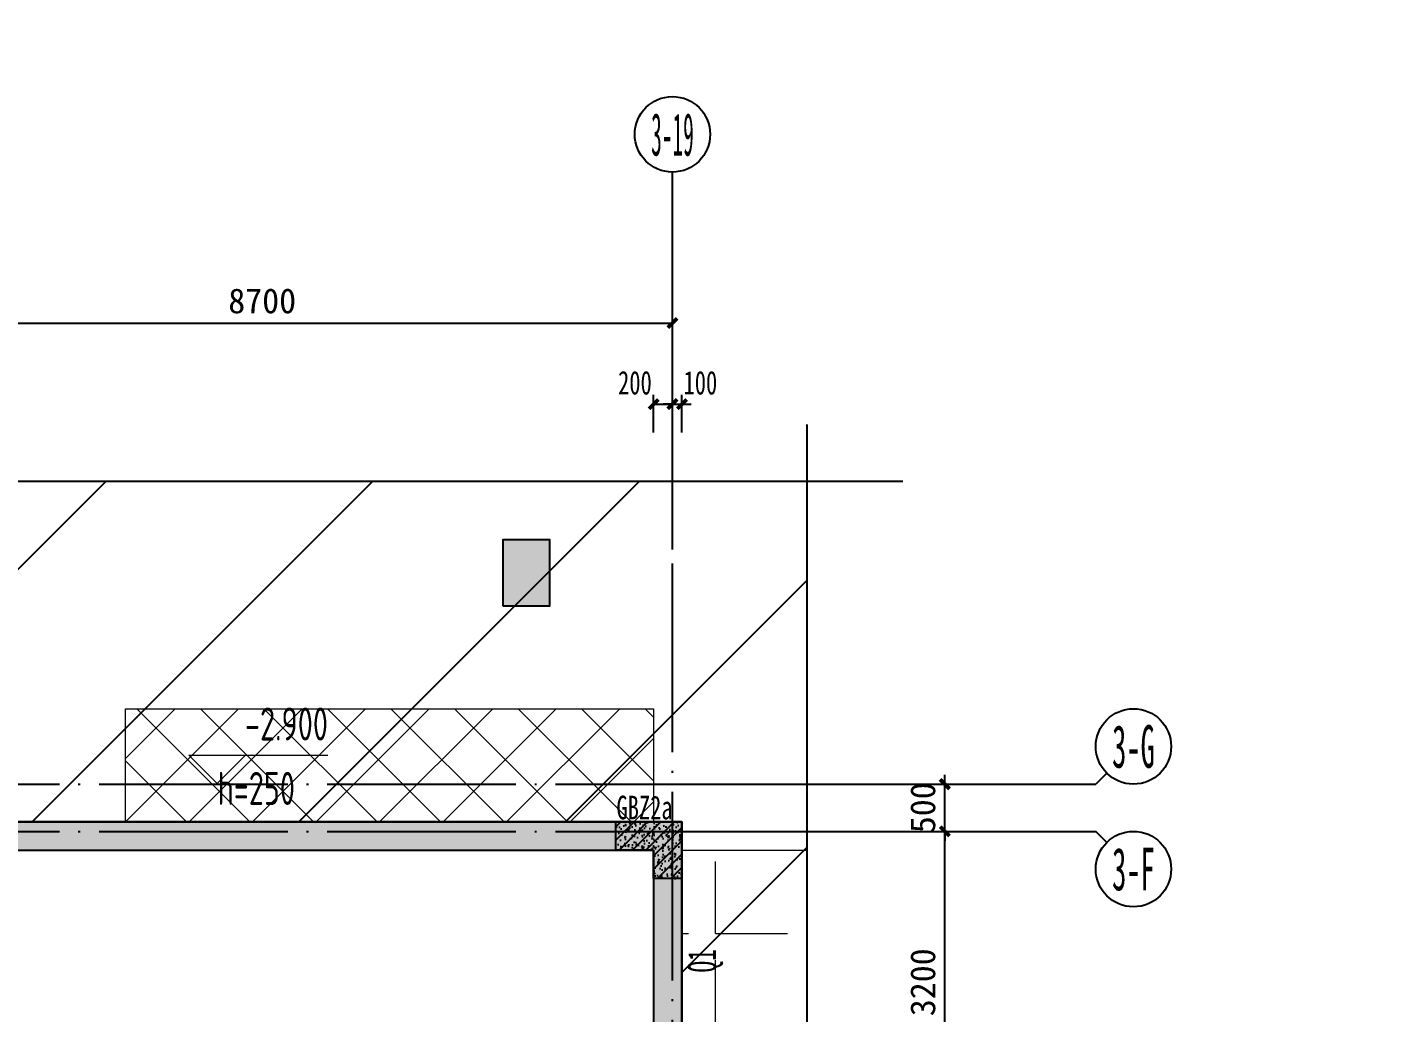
# Model space of a CAD drawing. Extents: x -3200781797 to -8106663, y 494714 to 1244925.
# Drawn here: x -8135740 to -8121201, y 531418 to 541862 of the extents above; entities that cross this region are included whole.
import ezdxf
from ezdxf.enums import TextEntityAlignment as Align
from ezdxf.xclip import XClip

# ---------------------------------------------------------------- set-up
doc = ezdxf.new("R2010")
doc.units = 0
doc.header["$LTSCALE"] = 1000
doc.header["$MEASUREMENT"] = 0
doc.header["$XCLIPFRAME"] = 0
for name, pattern in [('3#-轴线$0$DOTE', [2.42, 2, -0.2, 0.02, -0.2]), ('3#4#5#模板$0$CONTINOUS', [0]), ('DASH', [0.35, 0.25, -0.1])]:
    doc.linetypes.add(name, pattern=pattern)
doc.layers.get('Defpoints').update_dxf_attribs({"color": 30, "linetype": 'DASH'})
for name, color, linetype in [('3#-B1$0$S-SLAB-HOLE', 5, 'Continuous'), ('3#-B1$0$S-WALL', 40, 'Continuous'), ('3#-B1$0$S-WALL-HATC', 253, 'Continuous'), ('3#-轴线$0$3#-轴号$0$A-ANNO-AXIS-CIRC', 3, 'Continuous'), ('3#-轴线$0$3#-轴号$0$A-ANNO-AXIS-TEXT', 7, 'Continuous'), ('3#-轴线$0$3#-轴号$0$A-ANNO-DIMS', 3, 'Continuous'), ('3#-轴线$0$A-ANNO-DOTE', 10, '3#-轴线$0$DOTE'), ('3#-轴线$0$AXIS_TEXT', 7, 'Continuous'), ('3#4#5#模板$0$S-ANNO-TEXT', 7, 'Continuous'), ('3#4#5#模板$0$S-SLAB-TEXT', 120, 'Continuous'), ('3#4#5#模板$0$S-WALL-COLU', 252, '3#4#5#模板$0$CONTINOUS'), ('3#4#5#模板$0$S-WALL-COLU-HATC', 16, 'Continuous'), ('3#4#5#模板$0$THIN', 7, 'Continuous'), ('DIM', 3, 'Continuous'), ('S-PC-FQ-WYQ', 4, 'Continuous'), ('S-WALL-COLU-TEXT', 2, 'Continuous'), ('S-WALL-DIMS', 50, 'Continuous'), ('地库模板$0$HATCH', 254, 'Continuous'), ('地库模板$0$pt墙体$0$WALL', 7, 'Continuous'), ('地库模板$0$PUB_HATCH', 16, 'Continuous'), ('地库模板$0$柱子$0$柱子$0$柱子$0$A-COLU-CONC', 9, 'Continuous')]:
    doc.layers.add(name, color=color, linetype=linetype)
for name, color, linetype, lineweight in [('WALL-TEXT', 2, 'Continuous', 25), ('地库模板$0$S-ANNO-THIN', 3, 'Continuous', 15), ('地库模板$0$S-SLAB-LOWE-HATC', 193, 'Continuous', 18)]:
    doc.layers.add(name, color=color, linetype=linetype, lineweight=lineweight)
doc.styles.add('3#-轴线$0$3#-轴号$0$_TCH_AXIS', font='')
doc.styles.add('3#-轴线$0$3#-轴号$0$_TCH_DIM_T3', font='')
doc.styles.add('3#-轴线$0$COMPLEX', font='COMPLEX')
doc.styles.add('TSSD_Dimension', font='', dxfattribs={"width": 0.7})
doc.styles.add('地库模板$0$TSSD_Label', font='Tssdeng.shx', dxfattribs={"width": 0.7, "bigfont": 'hztxt.shx'})
doc.styles.add('楷体', font='', dxfattribs={"width": 0.6})
doc.styles.add('楷体GB312', font='', dxfattribs={"width": 0.8})
doc.styles.get('3#-轴线$0$3#-轴号$0$_TCH_AXIS').set_extended_font_data('SimSun')
doc.styles.get('3#-轴线$0$3#-轴号$0$_TCH_DIM_T3').set_extended_font_data('SimSun')
doc.styles.get('TSSD_Dimension').set_extended_font_data('KaiTi_GB2312')
doc.styles.get('楷体').set_extended_font_data('KaiTi_GB2312')
doc.styles.get('楷体GB312').set_extended_font_data('楷体_GB2312')
doc.dimstyles.new('3#-轴线$0$3#-轴号$0$_TCH_ARCH&&100', dxfattribs={"dimtxt": 264.345992, "dimasz": 100, "dimexe": 250, "dimexo": 300, "dimgap": 100, "dimtad": 1, "dimdec": 0, "dimzin": 0, "dimdsep": 46, "dimtxsty": '3#-轴线$0$3#-轴号$0$_TCH_DIM_T3', "dimblk": '3#-轴线$0$3#-轴号$0$_ArchTick', "dimcen": 0.09, "dimclrt": 7, "dimazin": 2, "dimtfac": 1, "dimtdec": 0, "dimtix": 1, "dimtmove": 2, "dimatfit": 3, "dimfxl": 100, "dimtolj": 1, "dimtzin": 0, "dimarcsym": 0})
doc.dimstyles.new('TSSD_100_100$0', dxfattribs={"dimtxt": 250, "dimasz": 100, "dimexe": 100, "dimexo": 0, "dimgap": 100, "dimtad": 1, "dimdec": 0, "dimzin": 0, "dimdsep": 46, "dimtxsty": 'TSSD_Dimension', "dimblk1": 'ARCHTICK', "dimblk2": 'ARCHTICK', "dimsah": 1, "dimcen": 0, "dimclrt": 7, "dimadec": 0, "dimazin": 0, "dimtfac": 1, "dimtdec": 0, "dimtix": 1, "dimtmove": 2, "dimatfit": 3, "dimldrblk": 'ARCHTICK', "dimfxl": 300, "dimfxlon": 1, "dimtvp": 0.7, "dimtolj": 1, "dimtzin": 0, "dimarcsym": 0})

# ---------------------------------------------------------------- blocks, each defined once
blk = doc.blocks.new('q1')
at = {"layer": 'WALL-TEXT', "style": '楷体', "width": 0.6}
blk.add_text('Q1', height=300, rotation=90, dxfattribs=at).set_placement((-8125721, 468394))
blk = doc.blocks.new('an-3-b1')
at = {"layer": 'S-WALL-COLU-TEXT', "style": '楷体GB312', "width": 0.7}
blk.add_text('GBZ2a', height=250, dxfattribs=at).set_placement((-7929494, 533467))
blk = doc.blocks.new('_ArchTick')
at = {"color": 0, "linetype": 'ByBlock', "const_width": 0.4}
blk.add_lwpolyline([(-0.5, -0.5), (0.5, 0.5)], dxfattribs=at)
blk = doc.blocks.new('*D914')
at = {"layer": 'Defpoints', "color": 0, "transparency": 16777216}
for p in [(79750, -96059), (79650, -96924), (79750, -96924)]:
    blk.add_point(p, dxfattribs=at)
at = {"layer": 'DIM', "color": 0, "lineweight": -2, "transparency": 16777216}
for p, q in [((79650, -96059), (79550, -96059)), ((79650, -96359), (79650, -95959)), ((79650, -96059), (79750, -96059)), ((79750, -96359), (79750, -95959)), ((79750, -96059), (79850, -96059))]:
    blk.add_line(p, q, dxfattribs=at)
at = {"layer": 'DIM', "color": 0, "lineweight": -2, "transparency": 16777216, "xscale": 100, "yscale": 100, "zscale": 100}
blk.add_blockref('_ArchTick', (79650, -96059), dxfattribs=at)
at = {"layer": 'DIM', "color": 0, "lineweight": -2, "transparency": 16777216, "xscale": 100, "yscale": 100, "zscale": 100, "rotation": 180}
blk.add_blockref('_ArchTick', (79750, -96059), dxfattribs=at)
at = {"layer": 'DIM', "color": 7, "transparency": 16777216, "insert": (79946, -95834), "char_height": 250, "attachment_point": 5, "style": 'TSSD_Dimension'}
blk.add_mtext('\\A1;100', dxfattribs=at)
blk = doc.blocks.new('*D915')
at = {"layer": 'Defpoints', "color": 0, "transparency": 16777216}
for p in [(79650, -96059), (79450, -96924), (79650, -96924)]:
    blk.add_point(p, dxfattribs=at)
at = {"layer": 'DIM', "color": 0, "lineweight": -2, "transparency": 16777216}
for p, q in [((79450, -96359), (79450, -95959)), ((79450, -96059), (79650, -96059)), ((79650, -96359), (79650, -95959))]:
    blk.add_line(p, q, dxfattribs=at)
at = {"layer": 'DIM', "color": 0, "lineweight": -2, "transparency": 16777216, "xscale": 100, "yscale": 100, "zscale": 100, "rotation": 180}
blk.add_blockref('_ArchTick', (79450, -96059), dxfattribs=at)
at = {"layer": 'DIM', "color": 0, "lineweight": -2, "transparency": 16777216, "xscale": 100, "yscale": 100, "zscale": 100}
blk.add_blockref('_ArchTick', (79650, -96059), dxfattribs=at)
at = {"layer": 'DIM', "color": 7, "transparency": 16777216, "insert": (79252, -95834), "char_height": 250, "attachment_point": 5, "style": 'TSSD_Dimension'}
blk.add_mtext('\\A1;200', dxfattribs=at)
blk = doc.blocks.new('3#-轴线$0$_AXISO')
blk.add_circle((0, 0), 0.5)
at = {"layer": '3#-轴线$0$AXIS_TEXT', "style": '3#-轴线$0$COMPLEX', "width": 1.041667}
blk.add_attdef('A', text='', height=0.56, dxfattribs=at).set_placement((-0.25, -0.28), (0.25, -0.28), align=Align.FIT)
blk = doc.blocks.new('3#-轴线$0$3#-轴号$0$_ArchTick')
at = {"color": 0, "linetype": 'ByBlock', "const_width": 0.4}
blk.add_lwpolyline([(-0.5, -0.5), (0.5, 0.5)], dxfattribs=at)
blk = doc.blocks.new('*D2044')
at = {"layer": '3#-轴线$0$3#-轴号$0$A-ANNO-DIMS', "color": 0, "lineweight": -2, "transparency": 16777216}
for p, q in [((44188, 0), (44938, 0)), ((44688, -3200), (44688, 0)), ((44188, -3200), (44938, -3200))]:
    blk.add_line(p, q, dxfattribs=at)
at = {"layer": 'Defpoints', "color": 0, "transparency": 16777216}
for p in [(43888, 0), (44688, 0), (43888, -3200)]:
    blk.add_point(p, dxfattribs=at)
at = {"layer": '3#-轴线$0$3#-轴号$0$A-ANNO-DIMS', "color": 0, "lineweight": -2, "transparency": 16777216, "xscale": 100, "yscale": 100, "zscale": 100}
for p, rotation in [((44688, 0), 90), ((44688, -3200), 270)]:
    blk.add_blockref('3#-轴线$0$3#-轴号$0$_ArchTick', p, dxfattribs=dict(at, rotation=rotation))
at = {"layer": '3#-轴线$0$3#-轴号$0$A-ANNO-DIMS', "color": 7, "transparency": 16777216, "insert": (44456, -1600), "char_height": 264.3, "attachment_point": 5, "rotation": 90, "style": '3#-轴线$0$3#-轴号$0$_TCH_DIM_T3'}
blk.add_mtext('\\A1;3200', dxfattribs=at)
blk = doc.blocks.new('*D2045')
at = {"layer": '3#-轴线$0$3#-轴号$0$A-ANNO-DIMS', "color": 0, "lineweight": -2, "transparency": 16777216}
for p, q in [((44688, 500), (44688, 600)), ((44188, 500), (44938, 500)), ((44688, 0), (44688, 500)), ((44188, 0), (44938, 0)), ((44688, 0), (44688, -100))]:
    blk.add_line(p, q, dxfattribs=at)
at = {"layer": 'Defpoints', "color": 0, "transparency": 16777216}
for p in [(43888, 500), (44688, 500), (43888, 0)]:
    blk.add_point(p, dxfattribs=at)
at = {"layer": '3#-轴线$0$3#-轴号$0$A-ANNO-DIMS', "color": 0, "lineweight": -2, "transparency": 16777216, "xscale": 100, "yscale": 100, "zscale": 100}
for p, rotation in [((44688, 500), 270), ((44688, 0), 90)]:
    blk.add_blockref('3#-轴线$0$3#-轴号$0$_ArchTick', p, dxfattribs=dict(at, rotation=rotation))
at = {"layer": '3#-轴线$0$3#-轴号$0$A-ANNO-DIMS', "color": 7, "transparency": 16777216, "insert": (44456, 250), "char_height": 264.3, "attachment_point": 5, "rotation": 90, "style": '3#-轴线$0$3#-轴号$0$_TCH_DIM_T3'}
blk.add_mtext('\\A1;500', dxfattribs=at)
blk = doc.blocks.new('*D2057')
at = {"layer": '3#-轴线$0$3#-轴号$0$A-ANNO-DIMS', "color": 0, "lineweight": -2, "transparency": 16777216}
for p, q in [((33100, 4889), (33100, 5639)), ((41800, 4889), (41800, 5639)), ((33100, 5389), (41800, 5389))]:
    blk.add_line(p, q, dxfattribs=at)
at = {"layer": 'Defpoints', "color": 0, "transparency": 16777216}
for p in [(41800, 5389), (33100, 4589), (41800, 4589)]:
    blk.add_point(p, dxfattribs=at)
at = {"layer": '3#-轴线$0$3#-轴号$0$A-ANNO-DIMS', "color": 0, "lineweight": -2, "transparency": 16777216, "xscale": 100, "yscale": 100, "zscale": 100, "rotation": 180}
blk.add_blockref('3#-轴线$0$3#-轴号$0$_ArchTick', (33100, 5389), dxfattribs=at)
at = {"layer": '3#-轴线$0$3#-轴号$0$A-ANNO-DIMS', "color": 0, "lineweight": -2, "transparency": 16777216, "xscale": 100, "yscale": 100, "zscale": 100}
blk.add_blockref('3#-轴线$0$3#-轴号$0$_ArchTick', (41800, 5389), dxfattribs=at)
at = {"layer": '3#-轴线$0$3#-轴号$0$A-ANNO-DIMS', "color": 7, "transparency": 16777216, "insert": (37450, 5622), "char_height": 264.3, "attachment_point": 5, "style": '3#-轴线$0$3#-轴号$0$_TCH_DIM_T3'}
blk.add_mtext('\\A1;8700', dxfattribs=at)
blk = doc.blocks.new('地库模板$0$_FZH')
blk.add_lwpolyline([(-0.5, -0.5), (0.5, -0.5), (0.5, 0.5), (-0.5, 0.5)], close=True)
at = {"layer": '地库模板$0$PUB_HATCH'}
blk.add_solid([(-0.5, -0.5), (0.5, -0.5), (-0.5, 0.5), (0.5, 0.5)], dxfattribs=at)
blk = doc.blocks.new('地库模板$0$结构柱')
at = {"layer": '地库模板$0$柱子$0$柱子$0$柱子$0$A-COLU-CONC', "xscale": 500, "yscale": 700, "zscale": 700}
blk.add_blockref('地库模板$0$_FZH', (525340900, 299510201), dxfattribs=at)
blk = doc.blocks.new('地库模板')
at = {"layer": '地库模板$0$HATCH'}
h = blk.add_hatch(dxfattribs=at)
h.set_pattern_fill('METAL', color=256, scale=500, style=0)
h.set_pattern_definition([(45, (0, 0), (-1414.2135624, 1414.2135624), [])])
h.paths.add_polyline_path([(525942550, 299507560), (525942550, 299505261), (525942250, 299505261), (525942250, 299495060), (525932150, 299495060), (525932150, 299498160), (525928900, 299498160), (525928900, 299495060), (525914200, 299495060), (525914200, 299495060), (525914200, 299498160), (525910950, 299498160), (525910950, 299495060), (525910950, 299495060), (525900850, 299495060), (525900850, 299505461), (525900550, 299505461), (525900550, 299469960), (525946800, 299469960), (525946800, 299472910), (525944000, 299472910), (525944000, 299478061), (525944300, 299478061), (525944300, 299479261), (525947100, 299479261), (525947100, 299482461), (525956400, 299482461), (525956400, 299482861), (525959000, 299482861), (525959000, 299482461), (525967600, 299482461), (525967600, 299469960), (526035000, 299469960), (526035000, 299507261), (526032801, 299507246), (526032801, 299495045), (526022400, 299495060), (526022400, 299496561), (526019150, 299496561), (526019150, 299495060), (526011300, 299495060), (526011300, 299492811), (526004050, 299492811), (526004050, 299495861), (526000800, 299495861), (526000800, 299492761), (525983150, 299492761), (525983150, 299495861), (525979900, 299495861), (525979900, 299492761), (525969800, 299492761), (525969800, 299505261), (525978150, 299505262), (525978150, 299510211), (525981250, 299510211), (525981250, 299505261), (525999050, 299505261), (525999050, 299510211), (526002150, 299510211), (526002150, 299505261), (526012400, 299505261), (526012400, 299507561), (526021100, 299507561), (526021100, 299510450), (526021100, 299510656), (526021100, 299510660), (526021100, 299511211), (526022650, 299511211), (526024150, 299511211), (526024150, 299507801), (526024150, 299507801), (526024150, 299507562), (526035000, 299507461), (526032800, 299558251), (526012200, 299558251), (526012200, 299560451), (525961900, 299560451), (525961900, 299574951), (525946350, 299574951), (525946350, 299560451), (525900550, 299560451), (525900550, 299507560), (525909100, 299507561), (525909100, 299510610), (525912950, 299510610), (525912950, 299507560), (525930150, 299507560), (525930150, 299510610), (525933950, 299510610), (525933950, 299507560)])
at = {"layer": '地库模板$0$S-SLAB-LOWE-HATC'}
h = blk.add_hatch(dxfattribs=at)
h.set_pattern_fill('ANSI37', color=256, scale=150)
h.set_pattern_definition([(45, (-90200.1, -0.9), (-336.75960454, 336.75960454), []), (135, (-90200.1, -0.9), (-336.75960454, -336.75960454), [])])
h.paths.add_polyline_path([(525936649, 299508760), (525942250, 299508760), (525942250, 299507561), (525936649, 299507561)])
h = blk.add_hatch(dxfattribs=at)
h.set_pattern_fill('ANGLE', color=256, scale=150)
h.set_pattern_definition([(0, (0, 0), (0, 1047.75), [762, -285.75]), (90, (0, 0), (-1047.75, 6e-14), [762, -285.75])])
h.paths.add_polyline_path([(525942550, 299507260), (525947450, 299507260), (525947450, 299505261), (525942550, 299505261)])
at = {"layer": '地库模板$0$pt墙体$0$WALL', "elevation": 0}
blk.add_lwpolyline([(525932150, 299495060), (525942250, 299495060), (525942250, 299505261), (525942550, 299505261), (525942550, 299507560), (525933950, 299507560)], dxfattribs=at)
at = {"layer": '地库模板$0$S-ANNO-THIN'}
for p, q in [((525937322, 299508268), (525937922, 299508268)), ((525937622, 299507968), (525937322, 299508268)), ((525937622, 299507968), (525937922, 299508268)), ((525937922, 299508268), (525938797, 299508268))]:
    blk.add_line(p, q, dxfattribs=at)
at = {"layer": '地库模板$0$S-SLAB-LOWE-HATC'}
for points in [[(525936649, 299508760), (525942250, 299508760), (525942250, 299507561), (525936649, 299507561)], [(525942550, 299507260), (525947450, 299507260), (525947450, 299505261), (525942550, 299505261)]]:
    blk.add_lwpolyline(points, close=True, dxfattribs=at)
blk.add_blockref('地库模板$0$结构柱', (600000, 0, 0))
at = {"layer": '地库模板$0$S-ANNO-THIN', "style": '地库模板$0$TSSD_Label', "width": 0.7}
for s, p in [('-2.900', (525938797, 299508318)), ('h=250', (525938447, 299507635))]:
    blk.add_text(s, height=350, dxfattribs=at).set_placement(p, align=Align.BOTTOM_RIGHT)
blk = doc.blocks.new('Q-BIM')
at = {"layer": 'DIM'}
for base, p1, p2, picture, middle in [((79650, -96059.1), (79450, -96923.5), (79650, -96923.5), '*D915', (79251.6, -95834.1)), ((79750, -96059.1), (79650, -96923.5), (79750, -96923.5), '*D914', (79945.6, -95834.1))]:
    dim = blk.add_linear_dim(base=base, p1=p1, p2=p2, dimstyle='TSSD_100_100$0', dxfattribs=at)
    dim.commit()
    dim.dimension.update_dxf_attribs({"geometry": picture, "text_midpoint": middle, "dimtype": 128})
blk = doc.blocks.new('3#-轴线$0$3#-轴号')
at = {"layer": '3#-轴线$0$3#-轴号$0$A-ANNO-AXIS-CIRC'}
for p, q in [((41800, 2989.4), (41800, 6989.4)), ((46405.1, 617.2), (46288, 500)), ((42288, 500), (46288, 500)), ((42288, 0), (46288, 0)), ((46405.1, -117.2), (46288, 0))]:
    blk.add_line(p, q, dxfattribs=at)
ref = blk.add_blockref('3#-轴线$0$_AXISO', (41800, 7389.4), dxfattribs=dict(at, xscale=800, yscale=800, zscale=800))
ref.add_attrib('A', '3-19', dxfattribs={"layer": '3#-轴线$0$3#-轴号$0$A-ANNO-AXIS-TEXT', "height": 452.55, "style": '3#-轴线$0$3#-轴号$0$_TCH_AXIS', "width": 0.349609}).set_placement((41573.7, 7163.1), (42026.3, 7163.1), align=Align.FIT)
ref = blk.add_blockref('3#-轴线$0$_AXISO', (46688, 900), dxfattribs=dict(at, xscale=800, yscale=800, zscale=800))
ref.add_attrib('A', '3-G', dxfattribs={"layer": '3#-轴线$0$3#-轴号$0$A-ANNO-AXIS-TEXT', "height": 452.55, "style": '3#-轴线$0$3#-轴号$0$_TCH_AXIS', "width": 0.466146}).set_placement((46461.7, 673.7), (46914.3, 673.7), align=Align.FIT)
ref = blk.add_blockref('3#-轴线$0$_AXISO', (46688, -400), dxfattribs=dict(at, xscale=800, yscale=800, zscale=800))
ref.add_attrib('A', '3-F', dxfattribs={"layer": '3#-轴线$0$3#-轴号$0$A-ANNO-AXIS-TEXT', "height": 452.55, "style": '3#-轴线$0$3#-轴号$0$_TCH_AXIS', "width": 0.466146}).set_placement((46461.7, -626.3), (46914.3, -626.3), align=Align.FIT)
at = {"layer": '3#-轴线$0$3#-轴号$0$A-ANNO-DIMS'}
for p1, p2, distance, picture, middle in [((33100, 4589.4), (41800, 4589.4), 800, '*D2057', (37450, 5621.6)), ((43888, 0), (43888, 500), -800, '*D2045', (44455.8, 250)), ((43888, -3200), (43888, 0), -800, '*D2044', (44455.8, -1600))]:
    dim = blk.add_aligned_dim(p1=p1, p2=p2, distance=distance, dimstyle='3#-轴线$0$3#-轴号$0$_TCH_ARCH&&100', dxfattribs=at)
    dim.commit()
    dim.dimension.update_dxf_attribs({"geometry": picture, "text_midpoint": middle})
blk = doc.blocks.new('3#-轴线')
at = {"layer": '3#-轴线$0$A-ANNO-DOTE'}
for points in [[(41800, -16100), (41800, 5500)], [(-3000, 500), (44800, 500)], [(-3000, 0), (44800, 0)]]:
    blk.add_lwpolyline(points, dxfattribs=at)
blk.add_blockref('3#-轴线$0$3#-轴号', (0, 0))
blk = doc.blocks.new('3#-B1')
at = {"layer": '3#-B1$0$S-WALL-HATC'}
for points in [[(33000, 100), (33000, -100), (33225, -100), (33300, -200), (41600, -200), (41900, 100)], [(41900, 100), (41600, -200), (41600, -3050), (41700, -3244), (41900, -3200)]]:
    blk.add_hatch(color=256, dxfattribs=at).paths.add_polyline_path(points)
at = {"layer": '3#-B1$0$S-WALL'}
for p, q in [((33300, 100), (41900, 100)), ((41900, 100), (41900, -4450)), ((33300, -200), (41600, -200)), ((41600, -200), (41600, -3050))]:
    blk.add_line(p, q, dxfattribs=at)
at = {"layer": '3#-B1$0$S-SLAB-HOLE'}
blk.add_blockref('3#-轴线', (0, 0), dxfattribs=at)

msp = doc.modelspace()

# ---------------------------------------------------------------- hatches: boundary and pattern name
at = {"layer": '3#4#5#模板$0$S-WALL-COLU-HATC'}
h = msp.add_hatch(dxfattribs=at)
h.set_pattern_fill('ARMORED', color=256, scale=10, style=0)
h.set_pattern_definition([(50, (-2716.87, 63449.36), (143.4520365, -12.550427), [15, -165]), (355, (-2716.87, 63449.36), (-27.7502667, 150.4384267), [12, -132]), (100.4514, (-2704.92, 63448.32), (115.7018763, 137.8879084), [12.748038, -140.2284224]), (46.1842, (-2716.87, 63489.36), (213.4482097, -33.103803), [22.5, -247.5]), (96.6356, (-2699.09, 63486.6), (186.932541, 194.823574), [19.1220576, -210.3426]), (351.1842, (-2716.87, 63489.36), (186.932389, 194.82372), [18, -198]), (21, (-2696.87, 63479.36), (119.3814104, -80.5237781), [15, -165]), (326, (-2696.87, 63479.36), (48.6630664, 145.030009), [12, -132]), (71.4514, (-2686.92, 63472.65), (168.0445257, 64.5060993), [12.748038, -140.2284224]), (37.5, (-2716.873, 63449.36), (2.43197106, 66.57877077), [0, -130.4, 0, -134, 0, -132.5]), (7.5, (-2716.87, 63449.36), (52.6139075, 78.8823424), [0, -76.4, 0, -127.4, 0, -50.5]), (327.5, (-2761.473, 63449.36), (106.76448723, -4.51097435), [0, -50, 0, -156, 0, -207]), (317.5, (-2781.47, 63449.36), (116.6372339, 20.0209965), [0, -65, 0, -103.6, 0, -147]), (45, (-2716.87, 63449.36), (-70.7106781, 70.7106781), [])])
h.paths.add_polyline_path([(-8129100.4, 533139.4), (-8129500.4, 533139.4), (-8129500.4, 533439.4), (-8128800.4, 533439.4), (-8128800.4, 532839.4), (-8129100.4, 532839.4)])

# ---------------------------------------------------------------- linework, layer by layer
at = {"layer": '3#4#5#模板$0$S-WALL-COLU', "linetype": 'ByBlock'}
msp.add_lwpolyline([(-8129100.4, 533139.4), (-8129500.4, 533139.4), (-8129500.4, 533439.4), (-8128800.4, 533439.4), (-8128800.4, 532839.4), (-8129100.4, 532839.4), (-8129100.4, 533139.4), (-8129100.4, 533139.4)], close=True, dxfattribs=at)
at = {"layer": '3#4#5#模板$0$THIN'}
for points in [[(-8127470.9, 518134.1), (-8127470.9, 527763.6), (-8127690.9, 527833.6), (-8127250.9, 527953.6), (-8127470.9, 528023.6), (-8127470.9, 537653.1)], [(-8172847.6, 537051.9), (-8149781.8, 537051.9), (-8149711.8, 537271.9), (-8149591.8, 536831.9), (-8149521.8, 537051.9), (-8126456.1, 537051.9)]]:
    msp.add_lwpolyline(points, dxfattribs=at)

# ---------------------------------------------------------------- block references
at = {"layer": '3#4#5#模板$0$S-ANNO-TEXT'}
msp.add_blockref('3#-B1', (-8170700.4, 533339.4), dxfattribs=at)
at = {"layer": '3#4#5#模板$0$S-SLAB-TEXT'}
ref = msp.add_blockref('地库模板', (-534071350.1, -298974120.7), dxfattribs=at)
XClip(ref).set_block_clipping_path([(525899461.1018211246, 299493622.6433330774), (525943879.1367251873, 299511172.5628080368)])
at = {"layer": 'S-PC-FQ-WYQ'}
msp.add_blockref('an-3-b1', (-200000, 0), dxfattribs=at)
at = {"layer": 'S-WALL-DIMS'}
msp.add_blockref('Q-BIM', (-8208550.4, 633927.7), dxfattribs=at)
at = {"layer": 'WALL-TEXT'}
msp.add_blockref('q1', (-2716.9, 63449.4), dxfattribs=at)

doc.saveas('drawing.dxf')
